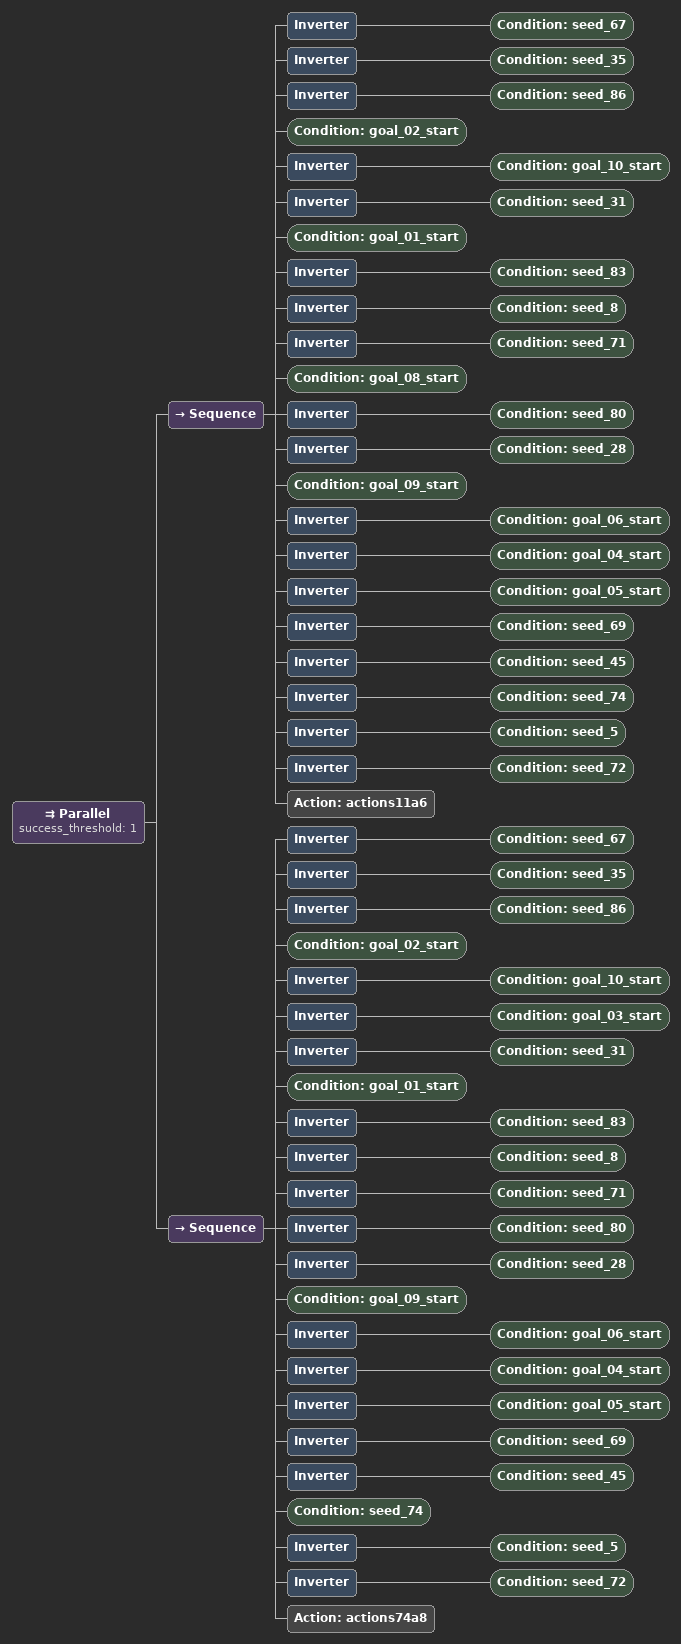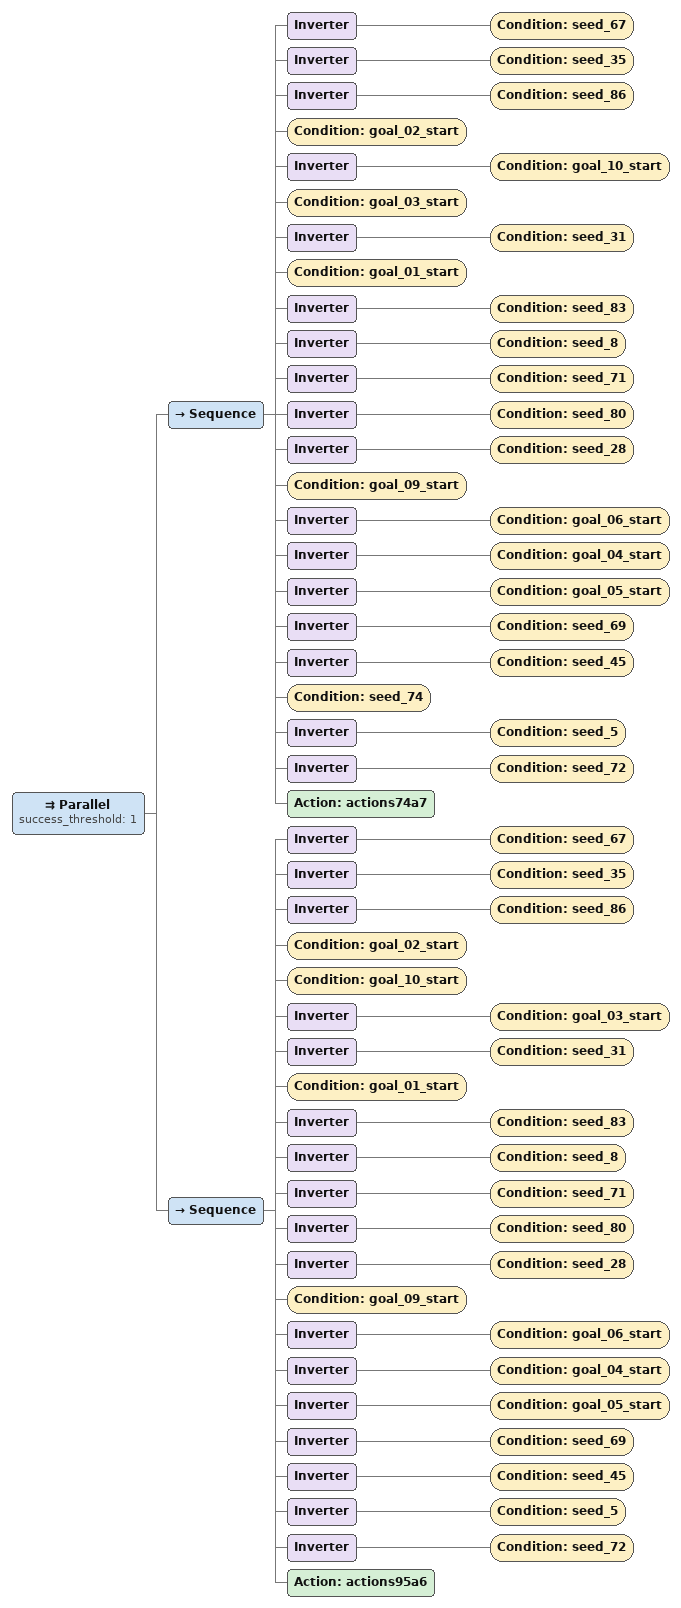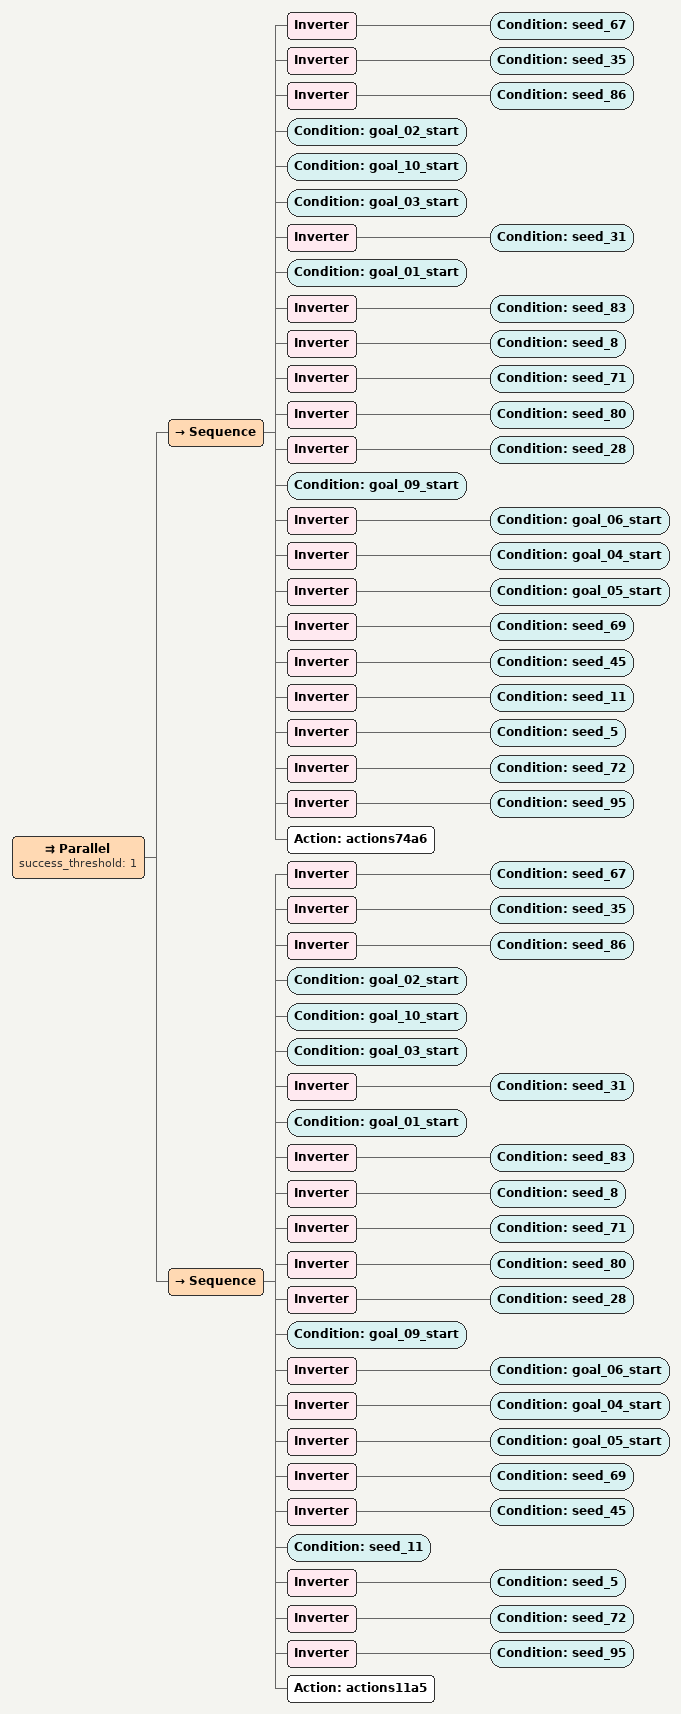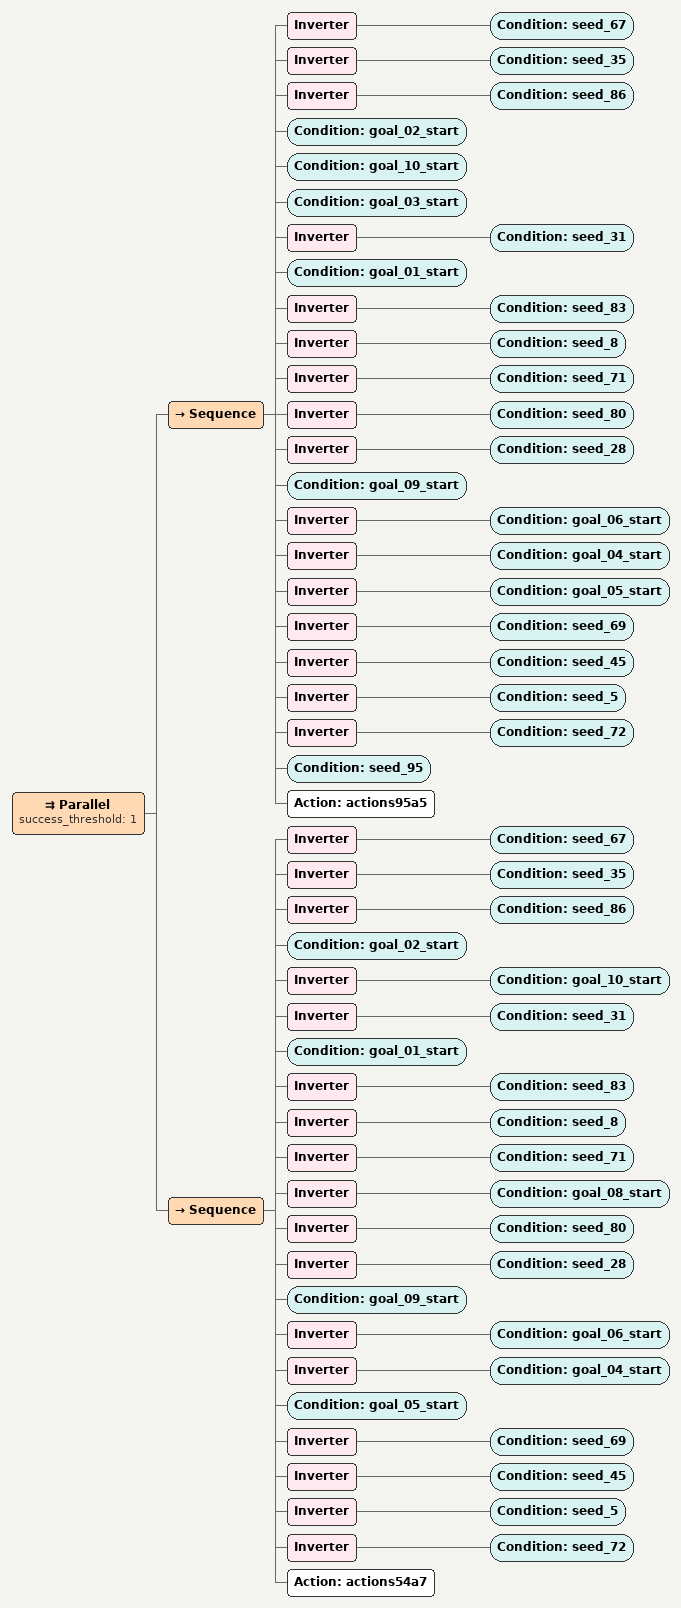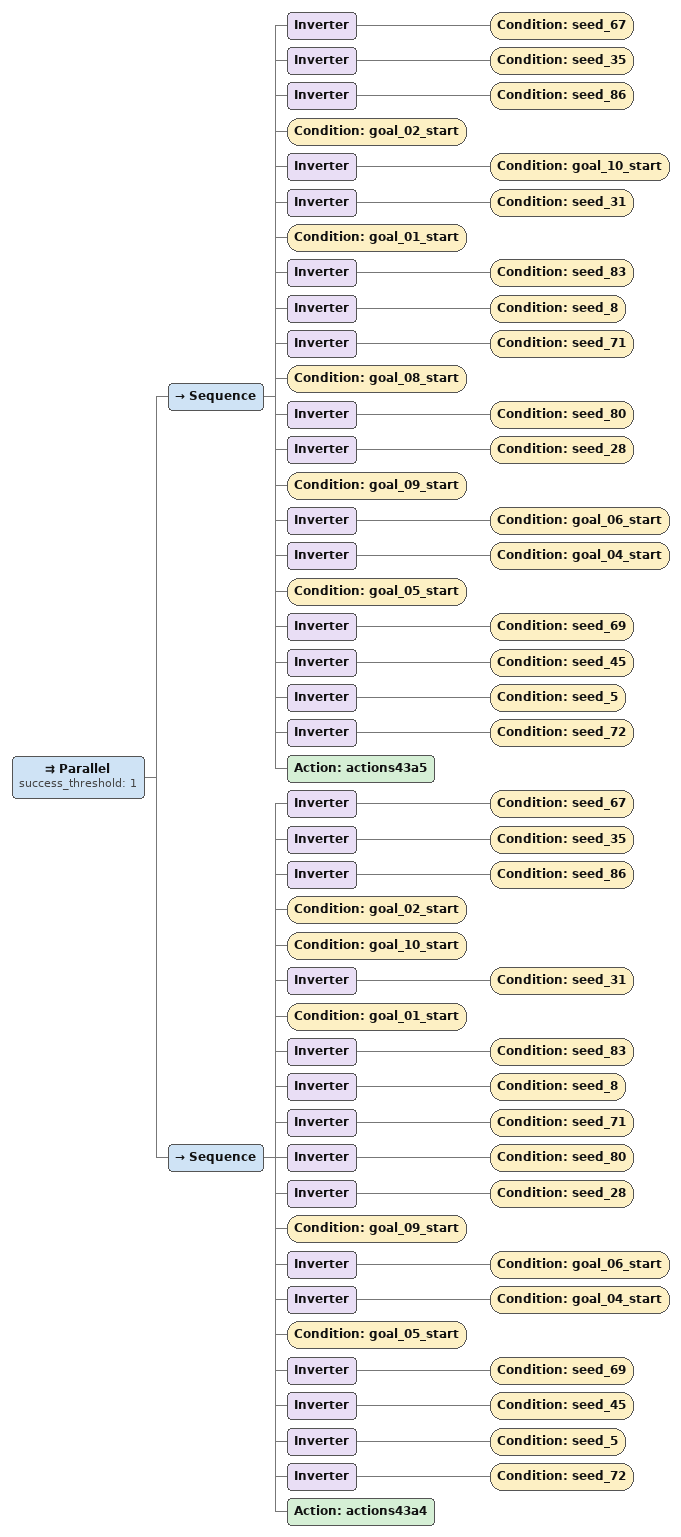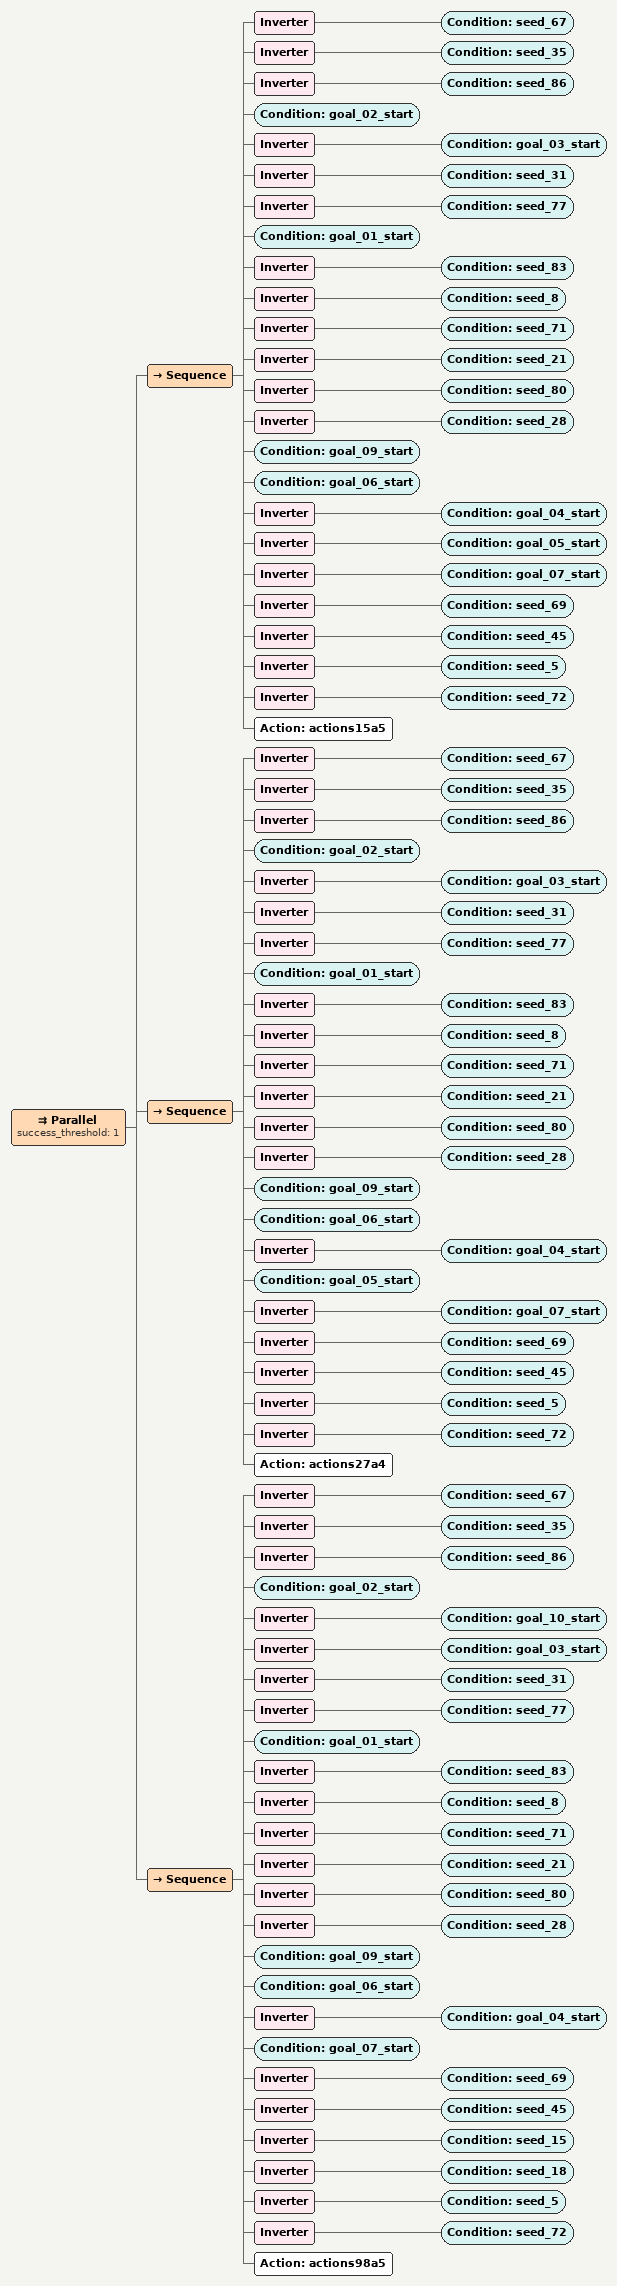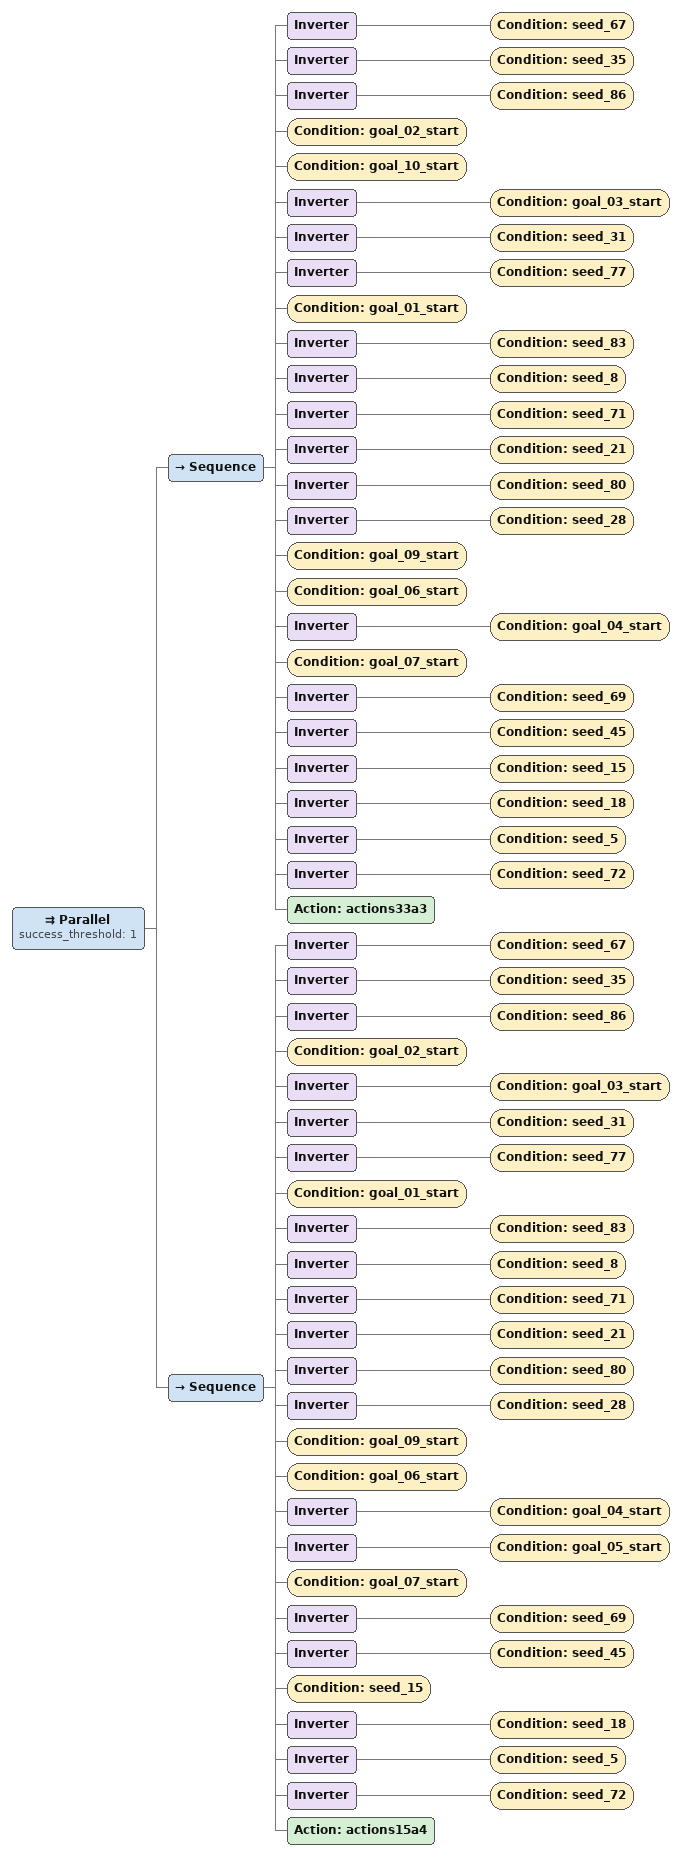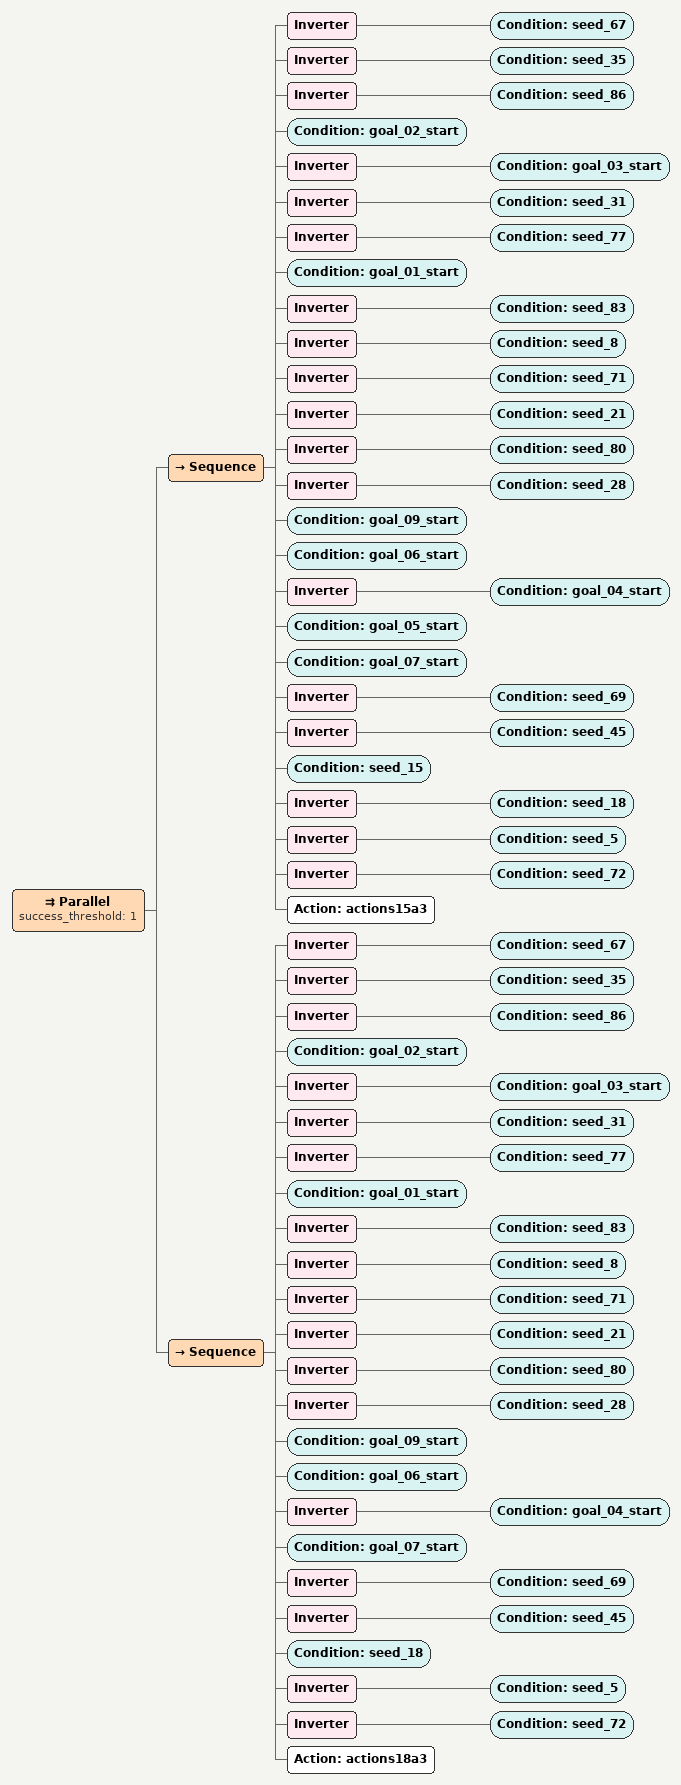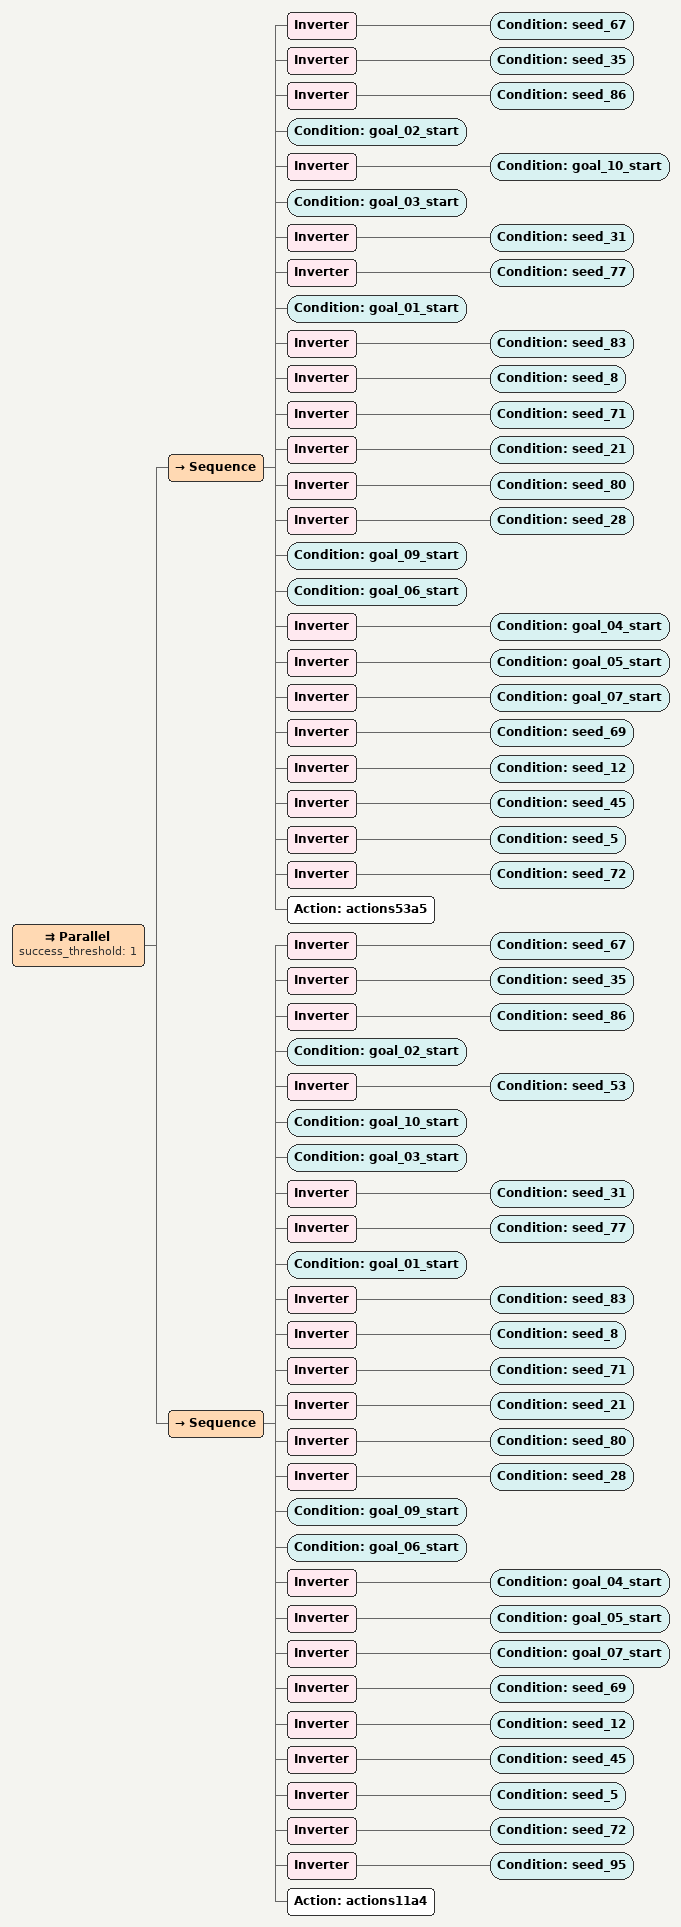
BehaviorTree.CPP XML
<Parallel success_threshold="1">
  <Sequence>
    <Inverter>
      <Condition ID="seed_67"/>
    </Inverter>
    <Inverter>
      <Condition ID="seed_35"/>
    </Inverter>
    <Inverter>
      <Condition ID="seed_86"/>
    </Inverter>
    <Condition ID="goal_02_start"/>
    <Inverter>
      <Condition ID="goal_10_start"/>
    </Inverter>
    <Inverter>
      <Condition ID="seed_31"/>
    </Inverter>
    <Condition ID="goal_01_start"/>
    <Inverter>
      <Condition ID="seed_83"/>
    </Inverter>
    <Inverter>
      <Condition ID="seed_8"/>
    </Inverter>
    <Inverter>
      <Condition ID="seed_71"/>
    </Inverter>
    <Condition ID="goal_08_start"/>
    <Inverter>
      <Condition ID="seed_80"/>
    </Inverter>
    <Inverter>
      <Condition ID="seed_28"/>
    </Inverter>
    <Condition ID="goal_09_start"/>
    <Inverter>
      <Condition ID="goal_06_start"/>
    </Inverter>
    <Inverter>
      <Condition ID="goal_04_start"/>
    </Inverter>
    <Inverter>
      <Condition ID="goal_05_start"/>
    </Inverter>
    <Inverter>
      <Condition ID="seed_69"/>
    </Inverter>
    <Inverter>
      <Condition ID="seed_45"/>
    </Inverter>
    <Inverter>
      <Condition ID="seed_74"/>
    </Inverter>
    <Inverter>
      <Condition ID="seed_5"/>
    </Inverter>
    <Inverter>
      <Condition ID="seed_72"/>
    </Inverter>
    <Action ID="actions11a6"/>
  </Sequence>
  <Sequence>
    <Inverter>
      <Condition ID="seed_67"/>
    </Inverter>
    <Inverter>
      <Condition ID="seed_35"/>
    </Inverter>
    <Inverter>
      <Condition ID="seed_86"/>
    </Inverter>
    <Condition ID="goal_02_start"/>
    <Inverter>
      <Condition ID="goal_10_start"/>
    </Inverter>
    <Inverter>
      <Condition ID="goal_03_start"/>
    </Inverter>
    <Inverter>
      <Condition ID="seed_31"/>
    </Inverter>
    <Condition ID="goal_01_start"/>
    <Inverter>
      <Condition ID="seed_83"/>
    </Inverter>
    <Inverter>
      <Condition ID="seed_8"/>
    </Inverter>
    <Inverter>
      <Condition ID="seed_71"/>
    </Inverter>
    <Inverter>
      <Condition ID="seed_80"/>
    </Inverter>
    <Inverter>
      <Condition ID="seed_28"/>
    </Inverter>
    <Condition ID="goal_09_start"/>
    <Inverter>
      <Condition ID="goal_06_start"/>
    </Inverter>
    <Inverter>
      <Condition ID="goal_04_start"/>
    </Inverter>
    <Inverter>
      <Condition ID="goal_05_start"/>
    </Inverter>
    <Inverter>
      <Condition ID="seed_69"/>
    </Inverter>
    <Inverter>
      <Condition ID="seed_45"/>
    </Inverter>
    <Condition ID="seed_74"/>
    <Inverter>
      <Condition ID="seed_5"/>
    </Inverter>
    <Inverter>
      <Condition ID="seed_72"/>
    </Inverter>
    <Action ID="actions74a8"/>
  </Sequence>
</Parallel>

<Parallel success_threshold="1">
  <Sequence>
    <Inverter>
      <Condition ID="seed_67"/>
    </Inverter>
    <Inverter>
      <Condition ID="seed_35"/>
    </Inverter>
    <Inverter>
      <Condition ID="seed_86"/>
    </Inverter>
    <Condition ID="goal_02_start"/>
    <Inverter>
      <Condition ID="goal_10_start"/>
    </Inverter>
    <Condition ID="goal_03_start"/>
    <Inverter>
      <Condition ID="seed_31"/>
    </Inverter>
    <Condition ID="goal_01_start"/>
    <Inverter>
      <Condition ID="seed_83"/>
    </Inverter>
    <Inverter>
      <Condition ID="seed_8"/>
    </Inverter>
    <Inverter>
      <Condition ID="seed_71"/>
    </Inverter>
    <Inverter>
      <Condition ID="seed_80"/>
    </Inverter>
    <Inverter>
      <Condition ID="seed_28"/>
    </Inverter>
    <Condition ID="goal_09_start"/>
    <Inverter>
      <Condition ID="goal_06_start"/>
    </Inverter>
    <Inverter>
      <Condition ID="goal_04_start"/>
    </Inverter>
    <Inverter>
      <Condition ID="goal_05_start"/>
    </Inverter>
    <Inverter>
      <Condition ID="seed_69"/>
    </Inverter>
    <Inverter>
      <Condition ID="seed_45"/>
    </Inverter>
    <Condition ID="seed_74"/>
    <Inverter>
      <Condition ID="seed_5"/>
    </Inverter>
    <Inverter>
      <Condition ID="seed_72"/>
    </Inverter>
    <Action ID="actions74a7"/>
  </Sequence>
  <Sequence>
    <Inverter>
      <Condition ID="seed_67"/>
    </Inverter>
    <Inverter>
      <Condition ID="seed_35"/>
    </Inverter>
    <Inverter>
      <Condition ID="seed_86"/>
    </Inverter>
    <Condition ID="goal_02_start"/>
    <Condition ID="goal_10_start"/>
    <Inverter>
      <Condition ID="goal_03_start"/>
    </Inverter>
    <Inverter>
      <Condition ID="seed_31"/>
    </Inverter>
    <Condition ID="goal_01_start"/>
    <Inverter>
      <Condition ID="seed_83"/>
    </Inverter>
    <Inverter>
      <Condition ID="seed_8"/>
    </Inverter>
    <Inverter>
      <Condition ID="seed_71"/>
    </Inverter>
    <Inverter>
      <Condition ID="seed_80"/>
    </Inverter>
    <Inverter>
      <Condition ID="seed_28"/>
    </Inverter>
    <Condition ID="goal_09_start"/>
    <Inverter>
      <Condition ID="goal_06_start"/>
    </Inverter>
    <Inverter>
      <Condition ID="goal_04_start"/>
    </Inverter>
    <Inverter>
      <Condition ID="goal_05_start"/>
    </Inverter>
    <Inverter>
      <Condition ID="seed_69"/>
    </Inverter>
    <Inverter>
      <Condition ID="seed_45"/>
    </Inverter>
    <Inverter>
      <Condition ID="seed_5"/>
    </Inverter>
    <Inverter>
      <Condition ID="seed_72"/>
    </Inverter>
    <Action ID="actions95a6"/>
  </Sequence>
</Parallel>

<Parallel success_threshold="1">
  <Sequence>
    <Inverter>
      <Condition ID="seed_67"/>
    </Inverter>
    <Inverter>
      <Condition ID="seed_35"/>
    </Inverter>
    <Inverter>
      <Condition ID="seed_86"/>
    </Inverter>
    <Condition ID="goal_02_start"/>
    <Condition ID="goal_10_start"/>
    <Condition ID="goal_03_start"/>
    <Inverter>
      <Condition ID="seed_31"/>
    </Inverter>
    <Condition ID="goal_01_start"/>
    <Inverter>
      <Condition ID="seed_83"/>
    </Inverter>
    <Inverter>
      <Condition ID="seed_8"/>
    </Inverter>
    <Inverter>
      <Condition ID="seed_71"/>
    </Inverter>
    <Inverter>
      <Condition ID="seed_80"/>
    </Inverter>
    <Inverter>
      <Condition ID="seed_28"/>
    </Inverter>
    <Condition ID="goal_09_start"/>
    <Inverter>
      <Condition ID="goal_06_start"/>
    </Inverter>
    <Inverter>
      <Condition ID="goal_04_start"/>
    </Inverter>
    <Inverter>
      <Condition ID="goal_05_start"/>
    </Inverter>
    <Inverter>
      <Condition ID="seed_69"/>
    </Inverter>
    <Inverter>
      <Condition ID="seed_45"/>
    </Inverter>
    <Inverter>
      <Condition ID="seed_11"/>
    </Inverter>
    <Inverter>
      <Condition ID="seed_5"/>
    </Inverter>
    <Inverter>
      <Condition ID="seed_72"/>
    </Inverter>
    <Inverter>
      <Condition ID="seed_95"/>
    </Inverter>
    <Action ID="actions74a6"/>
  </Sequence>
  <Sequence>
    <Inverter>
      <Condition ID="seed_67"/>
    </Inverter>
    <Inverter>
      <Condition ID="seed_35"/>
    </Inverter>
    <Inverter>
      <Condition ID="seed_86"/>
    </Inverter>
    <Condition ID="goal_02_start"/>
    <Condition ID="goal_10_start"/>
    <Condition ID="goal_03_start"/>
    <Inverter>
      <Condition ID="seed_31"/>
    </Inverter>
    <Condition ID="goal_01_start"/>
    <Inverter>
      <Condition ID="seed_83"/>
    </Inverter>
    <Inverter>
      <Condition ID="seed_8"/>
    </Inverter>
    <Inverter>
      <Condition ID="seed_71"/>
    </Inverter>
    <Inverter>
      <Condition ID="seed_80"/>
    </Inverter>
    <Inverter>
      <Condition ID="seed_28"/>
    </Inverter>
    <Condition ID="goal_09_start"/>
    <Inverter>
      <Condition ID="goal_06_start"/>
    </Inverter>
    <Inverter>
      <Condition ID="goal_04_start"/>
    </Inverter>
    <Inverter>
      <Condition ID="goal_05_start"/>
    </Inverter>
    <Inverter>
      <Condition ID="seed_69"/>
    </Inverter>
    <Inverter>
      <Condition ID="seed_45"/>
    </Inverter>
    <Condition ID="seed_11"/>
    <Inverter>
      <Condition ID="seed_5"/>
    </Inverter>
    <Inverter>
      <Condition ID="seed_72"/>
    </Inverter>
    <Inverter>
      <Condition ID="seed_95"/>
    </Inverter>
    <Action ID="actions11a5"/>
  </Sequence>
</Parallel>

<Parallel success_threshold="1">
  <Sequence>
    <Inverter>
      <Condition ID="seed_67"/>
    </Inverter>
    <Inverter>
      <Condition ID="seed_35"/>
    </Inverter>
    <Inverter>
      <Condition ID="seed_86"/>
    </Inverter>
    <Condition ID="goal_02_start"/>
    <Condition ID="goal_10_start"/>
    <Condition ID="goal_03_start"/>
    <Inverter>
      <Condition ID="seed_31"/>
    </Inverter>
    <Condition ID="goal_01_start"/>
    <Inverter>
      <Condition ID="seed_83"/>
    </Inverter>
    <Inverter>
      <Condition ID="seed_8"/>
    </Inverter>
    <Inverter>
      <Condition ID="seed_71"/>
    </Inverter>
    <Inverter>
      <Condition ID="seed_80"/>
    </Inverter>
    <Inverter>
      <Condition ID="seed_28"/>
    </Inverter>
    <Condition ID="goal_09_start"/>
    <Inverter>
      <Condition ID="goal_06_start"/>
    </Inverter>
    <Inverter>
      <Condition ID="goal_04_start"/>
    </Inverter>
    <Inverter>
      <Condition ID="goal_05_start"/>
    </Inverter>
    <Inverter>
      <Condition ID="seed_69"/>
    </Inverter>
    <Inverter>
      <Condition ID="seed_45"/>
    </Inverter>
    <Inverter>
      <Condition ID="seed_5"/>
    </Inverter>
    <Inverter>
      <Condition ID="seed_72"/>
    </Inverter>
    <Condition ID="seed_95"/>
    <Action ID="actions95a5"/>
  </Sequence>
  <Sequence>
    <Inverter>
      <Condition ID="seed_67"/>
    </Inverter>
    <Inverter>
      <Condition ID="seed_35"/>
    </Inverter>
    <Inverter>
      <Condition ID="seed_86"/>
    </Inverter>
    <Condition ID="goal_02_start"/>
    <Inverter>
      <Condition ID="goal_10_start"/>
    </Inverter>
    <Inverter>
      <Condition ID="seed_31"/>
    </Inverter>
    <Condition ID="goal_01_start"/>
    <Inverter>
      <Condition ID="seed_83"/>
    </Inverter>
    <Inverter>
      <Condition ID="seed_8"/>
    </Inverter>
    <Inverter>
      <Condition ID="seed_71"/>
    </Inverter>
    <Inverter>
      <Condition ID="goal_08_start"/>
    </Inverter>
    <Inverter>
      <Condition ID="seed_80"/>
    </Inverter>
    <Inverter>
      <Condition ID="seed_28"/>
    </Inverter>
    <Condition ID="goal_09_start"/>
    <Inverter>
      <Condition ID="goal_06_start"/>
    </Inverter>
    <Inverter>
      <Condition ID="goal_04_start"/>
    </Inverter>
    <Condition ID="goal_05_start"/>
    <Inverter>
      <Condition ID="seed_69"/>
    </Inverter>
    <Inverter>
      <Condition ID="seed_45"/>
    </Inverter>
    <Inverter>
      <Condition ID="seed_5"/>
    </Inverter>
    <Inverter>
      <Condition ID="seed_72"/>
    </Inverter>
    <Action ID="actions54a7"/>
  </Sequence>
</Parallel>

<Parallel success_threshold="1">
  <Sequence>
    <Inverter>
      <Condition ID="seed_67"/>
    </Inverter>
    <Inverter>
      <Condition ID="seed_35"/>
    </Inverter>
    <Inverter>
      <Condition ID="seed_86"/>
    </Inverter>
    <Condition ID="goal_02_start"/>
    <Inverter>
      <Condition ID="goal_10_start"/>
    </Inverter>
    <Inverter>
      <Condition ID="seed_31"/>
    </Inverter>
    <Condition ID="goal_01_start"/>
    <Inverter>
      <Condition ID="seed_83"/>
    </Inverter>
    <Inverter>
      <Condition ID="seed_8"/>
    </Inverter>
    <Inverter>
      <Condition ID="seed_71"/>
    </Inverter>
    <Condition ID="goal_08_start"/>
    <Inverter>
      <Condition ID="seed_80"/>
    </Inverter>
    <Inverter>
      <Condition ID="seed_28"/>
    </Inverter>
    <Condition ID="goal_09_start"/>
    <Inverter>
      <Condition ID="goal_06_start"/>
    </Inverter>
    <Inverter>
      <Condition ID="goal_04_start"/>
    </Inverter>
    <Condition ID="goal_05_start"/>
    <Inverter>
      <Condition ID="seed_69"/>
    </Inverter>
    <Inverter>
      <Condition ID="seed_45"/>
    </Inverter>
    <Inverter>
      <Condition ID="seed_5"/>
    </Inverter>
    <Inverter>
      <Condition ID="seed_72"/>
    </Inverter>
    <Action ID="actions43a5"/>
  </Sequence>
  <Sequence>
    <Inverter>
      <Condition ID="seed_67"/>
    </Inverter>
    <Inverter>
      <Condition ID="seed_35"/>
    </Inverter>
    <Inverter>
      <Condition ID="seed_86"/>
    </Inverter>
    <Condition ID="goal_02_start"/>
    <Condition ID="goal_10_start"/>
    <Inverter>
      <Condition ID="seed_31"/>
    </Inverter>
    <Condition ID="goal_01_start"/>
    <Inverter>
      <Condition ID="seed_83"/>
    </Inverter>
    <Inverter>
      <Condition ID="seed_8"/>
    </Inverter>
    <Inverter>
      <Condition ID="seed_71"/>
    </Inverter>
    <Inverter>
      <Condition ID="seed_80"/>
    </Inverter>
    <Inverter>
      <Condition ID="seed_28"/>
    </Inverter>
    <Condition ID="goal_09_start"/>
    <Inverter>
      <Condition ID="goal_06_start"/>
    </Inverter>
    <Inverter>
      <Condition ID="goal_04_start"/>
    </Inverter>
    <Condition ID="goal_05_start"/>
    <Inverter>
      <Condition ID="seed_69"/>
    </Inverter>
    <Inverter>
      <Condition ID="seed_45"/>
    </Inverter>
    <Inverter>
      <Condition ID="seed_5"/>
    </Inverter>
    <Inverter>
      <Condition ID="seed_72"/>
    </Inverter>
    <Action ID="actions43a4"/>
  </Sequence>
</Parallel>

<Parallel success_threshold="1">
  <Sequence>
    <Inverter>
      <Condition ID="seed_67"/>
    </Inverter>
    <Inverter>
      <Condition ID="seed_35"/>
    </Inverter>
    <Inverter>
      <Condition ID="seed_86"/>
    </Inverter>
    <Condition ID="goal_02_start"/>
    <Inverter>
      <Condition ID="goal_03_start"/>
    </Inverter>
    <Inverter>
      <Condition ID="seed_31"/>
    </Inverter>
    <Inverter>
      <Condition ID="seed_77"/>
    </Inverter>
    <Condition ID="goal_01_start"/>
    <Inverter>
      <Condition ID="seed_83"/>
    </Inverter>
    <Inverter>
      <Condition ID="seed_8"/>
    </Inverter>
    <Inverter>
      <Condition ID="seed_71"/>
    </Inverter>
    <Inverter>
      <Condition ID="seed_21"/>
    </Inverter>
    <Inverter>
      <Condition ID="seed_80"/>
    </Inverter>
    <Inverter>
      <Condition ID="seed_28"/>
    </Inverter>
    <Condition ID="goal_09_start"/>
    <Condition ID="goal_06_start"/>
    <Inverter>
      <Condition ID="goal_04_start"/>
    </Inverter>
    <Inverter>
      <Condition ID="goal_05_start"/>
    </Inverter>
    <Inverter>
      <Condition ID="goal_07_start"/>
    </Inverter>
    <Inverter>
      <Condition ID="seed_69"/>
    </Inverter>
    <Inverter>
      <Condition ID="seed_45"/>
    </Inverter>
    <Inverter>
      <Condition ID="seed_5"/>
    </Inverter>
    <Inverter>
      <Condition ID="seed_72"/>
    </Inverter>
    <Action ID="actions15a5"/>
  </Sequence>
  <Sequence>
    <Inverter>
      <Condition ID="seed_67"/>
    </Inverter>
    <Inverter>
      <Condition ID="seed_35"/>
    </Inverter>
    <Inverter>
      <Condition ID="seed_86"/>
    </Inverter>
    <Condition ID="goal_02_start"/>
    <Inverter>
      <Condition ID="goal_03_start"/>
    </Inverter>
    <Inverter>
      <Condition ID="seed_31"/>
    </Inverter>
    <Inverter>
      <Condition ID="seed_77"/>
    </Inverter>
    <Condition ID="goal_01_start"/>
    <Inverter>
      <Condition ID="seed_83"/>
    </Inverter>
    <Inverter>
      <Condition ID="seed_8"/>
    </Inverter>
    <Inverter>
      <Condition ID="seed_71"/>
    </Inverter>
    <Inverter>
      <Condition ID="seed_21"/>
    </Inverter>
    <Inverter>
      <Condition ID="seed_80"/>
    </Inverter>
    <Inverter>
      <Condition ID="seed_28"/>
    </Inverter>
    <Condition ID="goal_09_start"/>
    <Condition ID="goal_06_start"/>
    <Inverter>
      <Condition ID="goal_04_start"/>
    </Inverter>
    <Condition ID="goal_05_start"/>
    <Inverter>
      <Condition ID="goal_07_start"/>
    </Inverter>
    <Inverter>
      <Condition ID="seed_69"/>
    </Inverter>
    <Inverter>
      <Condition ID="seed_45"/>
    </Inverter>
    <Inverter>
      <Condition ID="seed_5"/>
    </Inverter>
    <Inverter>
      <Condition ID="seed_72"/>
    </Inverter>
    <Action ID="actions27a4"/>
  </Sequence>
  <Sequence>
    <Inverter>
      <Condition ID="seed_67"/>
    </Inverter>
    <Inverter>
      <Condition ID="seed_35"/>
    </Inverter>
    <Inverter>
      <Condition ID="seed_86"/>
    </Inverter>
    <Condition ID="goal_02_start"/>
    <Inverter>
      <Condition ID="goal_10_start"/>
    </Inverter>
    <Inverter>
      <Condition ID="goal_03_start"/>
    </Inverter>
    <Inverter>
      <Condition ID="seed_31"/>
    </Inverter>
    <Inverter>
      <Condition ID="seed_77"/>
    </Inverter>
    <Condition ID="goal_01_start"/>
    <Inverter>
      <Condition ID="seed_83"/>
    </Inverter>
    <Inverter>
      <Condition ID="seed_8"/>
    </Inverter>
    <Inverter>
      <Condition ID="seed_71"/>
    </Inverter>
    <Inverter>
      <Condition ID="seed_21"/>
    </Inverter>
    <Inverter>
      <Condition ID="seed_80"/>
    </Inverter>
    <Inverter>
      <Condition ID="seed_28"/>
    </Inverter>
    <Condition ID="goal_09_start"/>
    <Condition ID="goal_06_start"/>
    <Inverter>
      <Condition ID="goal_04_start"/>
    </Inverter>
    <Condition ID="goal_07_start"/>
    <Inverter>
      <Condition ID="seed_69"/>
    </Inverter>
    <Inverter>
      <Condition ID="seed_45"/>
    </Inverter>
    <Inverter>
      <Condition ID="seed_15"/>
    </Inverter>
    <Inverter>
      <Condition ID="seed_18"/>
    </Inverter>
    <Inverter>
      <Condition ID="seed_5"/>
    </Inverter>
    <Inverter>
      <Condition ID="seed_72"/>
    </Inverter>
    <Action ID="actions98a5"/>
  </Sequence>
</Parallel>

<Parallel success_threshold="1">
  <Sequence>
    <Inverter>
      <Condition ID="seed_67"/>
    </Inverter>
    <Inverter>
      <Condition ID="seed_35"/>
    </Inverter>
    <Inverter>
      <Condition ID="seed_86"/>
    </Inverter>
    <Condition ID="goal_02_start"/>
    <Condition ID="goal_10_start"/>
    <Inverter>
      <Condition ID="goal_03_start"/>
    </Inverter>
    <Inverter>
      <Condition ID="seed_31"/>
    </Inverter>
    <Inverter>
      <Condition ID="seed_77"/>
    </Inverter>
    <Condition ID="goal_01_start"/>
    <Inverter>
      <Condition ID="seed_83"/>
    </Inverter>
    <Inverter>
      <Condition ID="seed_8"/>
    </Inverter>
    <Inverter>
      <Condition ID="seed_71"/>
    </Inverter>
    <Inverter>
      <Condition ID="seed_21"/>
    </Inverter>
    <Inverter>
      <Condition ID="seed_80"/>
    </Inverter>
    <Inverter>
      <Condition ID="seed_28"/>
    </Inverter>
    <Condition ID="goal_09_start"/>
    <Condition ID="goal_06_start"/>
    <Inverter>
      <Condition ID="goal_04_start"/>
    </Inverter>
    <Condition ID="goal_07_start"/>
    <Inverter>
      <Condition ID="seed_69"/>
    </Inverter>
    <Inverter>
      <Condition ID="seed_45"/>
    </Inverter>
    <Inverter>
      <Condition ID="seed_15"/>
    </Inverter>
    <Inverter>
      <Condition ID="seed_18"/>
    </Inverter>
    <Inverter>
      <Condition ID="seed_5"/>
    </Inverter>
    <Inverter>
      <Condition ID="seed_72"/>
    </Inverter>
    <Action ID="actions33a3"/>
  </Sequence>
  <Sequence>
    <Inverter>
      <Condition ID="seed_67"/>
    </Inverter>
    <Inverter>
      <Condition ID="seed_35"/>
    </Inverter>
    <Inverter>
      <Condition ID="seed_86"/>
    </Inverter>
    <Condition ID="goal_02_start"/>
    <Inverter>
      <Condition ID="goal_03_start"/>
    </Inverter>
    <Inverter>
      <Condition ID="seed_31"/>
    </Inverter>
    <Inverter>
      <Condition ID="seed_77"/>
    </Inverter>
    <Condition ID="goal_01_start"/>
    <Inverter>
      <Condition ID="seed_83"/>
    </Inverter>
    <Inverter>
      <Condition ID="seed_8"/>
    </Inverter>
    <Inverter>
      <Condition ID="seed_71"/>
    </Inverter>
    <Inverter>
      <Condition ID="seed_21"/>
    </Inverter>
    <Inverter>
      <Condition ID="seed_80"/>
    </Inverter>
    <Inverter>
      <Condition ID="seed_28"/>
    </Inverter>
    <Condition ID="goal_09_start"/>
    <Condition ID="goal_06_start"/>
    <Inverter>
      <Condition ID="goal_04_start"/>
    </Inverter>
    <Inverter>
      <Condition ID="goal_05_start"/>
    </Inverter>
    <Condition ID="goal_07_start"/>
    <Inverter>
      <Condition ID="seed_69"/>
    </Inverter>
    <Inverter>
      <Condition ID="seed_45"/>
    </Inverter>
    <Condition ID="seed_15"/>
    <Inverter>
      <Condition ID="seed_18"/>
    </Inverter>
    <Inverter>
      <Condition ID="seed_5"/>
    </Inverter>
    <Inverter>
      <Condition ID="seed_72"/>
    </Inverter>
    <Action ID="actions15a4"/>
  </Sequence>
</Parallel>

<Parallel success_threshold="1">
  <Sequence>
    <Inverter>
      <Condition ID="seed_67"/>
    </Inverter>
    <Inverter>
      <Condition ID="seed_35"/>
    </Inverter>
    <Inverter>
      <Condition ID="seed_86"/>
    </Inverter>
    <Condition ID="goal_02_start"/>
    <Inverter>
      <Condition ID="goal_03_start"/>
    </Inverter>
    <Inverter>
      <Condition ID="seed_31"/>
    </Inverter>
    <Inverter>
      <Condition ID="seed_77"/>
    </Inverter>
    <Condition ID="goal_01_start"/>
    <Inverter>
      <Condition ID="seed_83"/>
    </Inverter>
    <Inverter>
      <Condition ID="seed_8"/>
    </Inverter>
    <Inverter>
      <Condition ID="seed_71"/>
    </Inverter>
    <Inverter>
      <Condition ID="seed_21"/>
    </Inverter>
    <Inverter>
      <Condition ID="seed_80"/>
    </Inverter>
    <Inverter>
      <Condition ID="seed_28"/>
    </Inverter>
    <Condition ID="goal_09_start"/>
    <Condition ID="goal_06_start"/>
    <Inverter>
      <Condition ID="goal_04_start"/>
    </Inverter>
    <Condition ID="goal_05_start"/>
    <Condition ID="goal_07_start"/>
    <Inverter>
      <Condition ID="seed_69"/>
    </Inverter>
    <Inverter>
      <Condition ID="seed_45"/>
    </Inverter>
    <Condition ID="seed_15"/>
    <Inverter>
      <Condition ID="seed_18"/>
    </Inverter>
    <Inverter>
      <Condition ID="seed_5"/>
    </Inverter>
    <Inverter>
      <Condition ID="seed_72"/>
    </Inverter>
    <Action ID="actions15a3"/>
  </Sequence>
  <Sequence>
    <Inverter>
      <Condition ID="seed_67"/>
    </Inverter>
    <Inverter>
      <Condition ID="seed_35"/>
    </Inverter>
    <Inverter>
      <Condition ID="seed_86"/>
    </Inverter>
    <Condition ID="goal_02_start"/>
    <Inverter>
      <Condition ID="goal_03_start"/>
    </Inverter>
    <Inverter>
      <Condition ID="seed_31"/>
    </Inverter>
    <Inverter>
      <Condition ID="seed_77"/>
    </Inverter>
    <Condition ID="goal_01_start"/>
    <Inverter>
      <Condition ID="seed_83"/>
    </Inverter>
    <Inverter>
      <Condition ID="seed_8"/>
    </Inverter>
    <Inverter>
      <Condition ID="seed_71"/>
    </Inverter>
    <Inverter>
      <Condition ID="seed_21"/>
    </Inverter>
    <Inverter>
      <Condition ID="seed_80"/>
    </Inverter>
    <Inverter>
      <Condition ID="seed_28"/>
    </Inverter>
    <Condition ID="goal_09_start"/>
    <Condition ID="goal_06_start"/>
    <Inverter>
      <Condition ID="goal_04_start"/>
    </Inverter>
    <Condition ID="goal_07_start"/>
    <Inverter>
      <Condition ID="seed_69"/>
    </Inverter>
    <Inverter>
      <Condition ID="seed_45"/>
    </Inverter>
    <Condition ID="seed_18"/>
    <Inverter>
      <Condition ID="seed_5"/>
    </Inverter>
    <Inverter>
      <Condition ID="seed_72"/>
    </Inverter>
    <Action ID="actions18a3"/>
  </Sequence>
</Parallel>

<Parallel success_threshold="1">
  <Sequence>
    <Inverter>
      <Condition ID="seed_67"/>
    </Inverter>
    <Inverter>
      <Condition ID="seed_35"/>
    </Inverter>
    <Inverter>
      <Condition ID="seed_86"/>
    </Inverter>
    <Condition ID="goal_02_start"/>
    <Inverter>
      <Condition ID="goal_10_start"/>
    </Inverter>
    <Condition ID="goal_03_start"/>
    <Inverter>
      <Condition ID="seed_31"/>
    </Inverter>
    <Inverter>
      <Condition ID="seed_77"/>
    </Inverter>
    <Condition ID="goal_01_start"/>
    <Inverter>
      <Condition ID="seed_83"/>
    </Inverter>
    <Inverter>
      <Condition ID="seed_8"/>
    </Inverter>
    <Inverter>
      <Condition ID="seed_71"/>
    </Inverter>
    <Inverter>
      <Condition ID="seed_21"/>
    </Inverter>
    <Inverter>
      <Condition ID="seed_80"/>
    </Inverter>
    <Inverter>
      <Condition ID="seed_28"/>
    </Inverter>
    <Condition ID="goal_09_start"/>
    <Condition ID="goal_06_start"/>
    <Inverter>
      <Condition ID="goal_04_start"/>
    </Inverter>
    <Inverter>
      <Condition ID="goal_05_start"/>
    </Inverter>
    <Inverter>
      <Condition ID="goal_07_start"/>
    </Inverter>
    <Inverter>
      <Condition ID="seed_69"/>
    </Inverter>
    <Inverter>
      <Condition ID="seed_12"/>
    </Inverter>
    <Inverter>
      <Condition ID="seed_45"/>
    </Inverter>
    <Inverter>
      <Condition ID="seed_5"/>
    </Inverter>
    <Inverter>
      <Condition ID="seed_72"/>
    </Inverter>
    <Action ID="actions53a5"/>
  </Sequence>
  <Sequence>
    <Inverter>
      <Condition ID="seed_67"/>
    </Inverter>
    <Inverter>
      <Condition ID="seed_35"/>
    </Inverter>
    <Inverter>
      <Condition ID="seed_86"/>
    </Inverter>
    <Condition ID="goal_02_start"/>
    <Inverter>
      <Condition ID="seed_53"/>
    </Inverter>
    <Condition ID="goal_10_start"/>
    <Condition ID="goal_03_start"/>
    <Inverter>
      <Condition ID="seed_31"/>
    </Inverter>
    <Inverter>
      <Condition ID="seed_77"/>
    </Inverter>
    <Condition ID="goal_01_start"/>
    <Inverter>
      <Condition ID="seed_83"/>
    </Inverter>
    <Inverter>
      <Condition ID="seed_8"/>
    </Inverter>
    <Inverter>
      <Condition ID="seed_71"/>
    </Inverter>
    <Inverter>
      <Condition ID="seed_21"/>
    </Inverter>
    <Inverter>
      <Condition ID="seed_80"/>
    </Inverter>
    <Inverter>
      <Condition ID="seed_28"/>
    </Inverter>
    <Condition ID="goal_09_start"/>
    <Condition ID="goal_06_start"/>
    <Inverter>
      <Condition ID="goal_04_start"/>
    </Inverter>
    <Inverter>
      <Condition ID="goal_05_start"/>
    </Inverter>
    <Inverter>
      <Condition ID="goal_07_start"/>
    </Inverter>
    <Inverter>
      <Condition ID="seed_69"/>
    </Inverter>
    <Inverter>
      <Condition ID="seed_12"/>
    </Inverter>
    <Inverter>
      <Condition ID="seed_45"/>
    </Inverter>
    <Inverter>
      <Condition ID="seed_5"/>
    </Inverter>
    <Inverter>
      <Condition ID="seed_72"/>
    </Inverter>
    <Inverter>
      <Condition ID="seed_95"/>
    </Inverter>
    <Action ID="actions11a4"/>
  </Sequence>
</Parallel>
